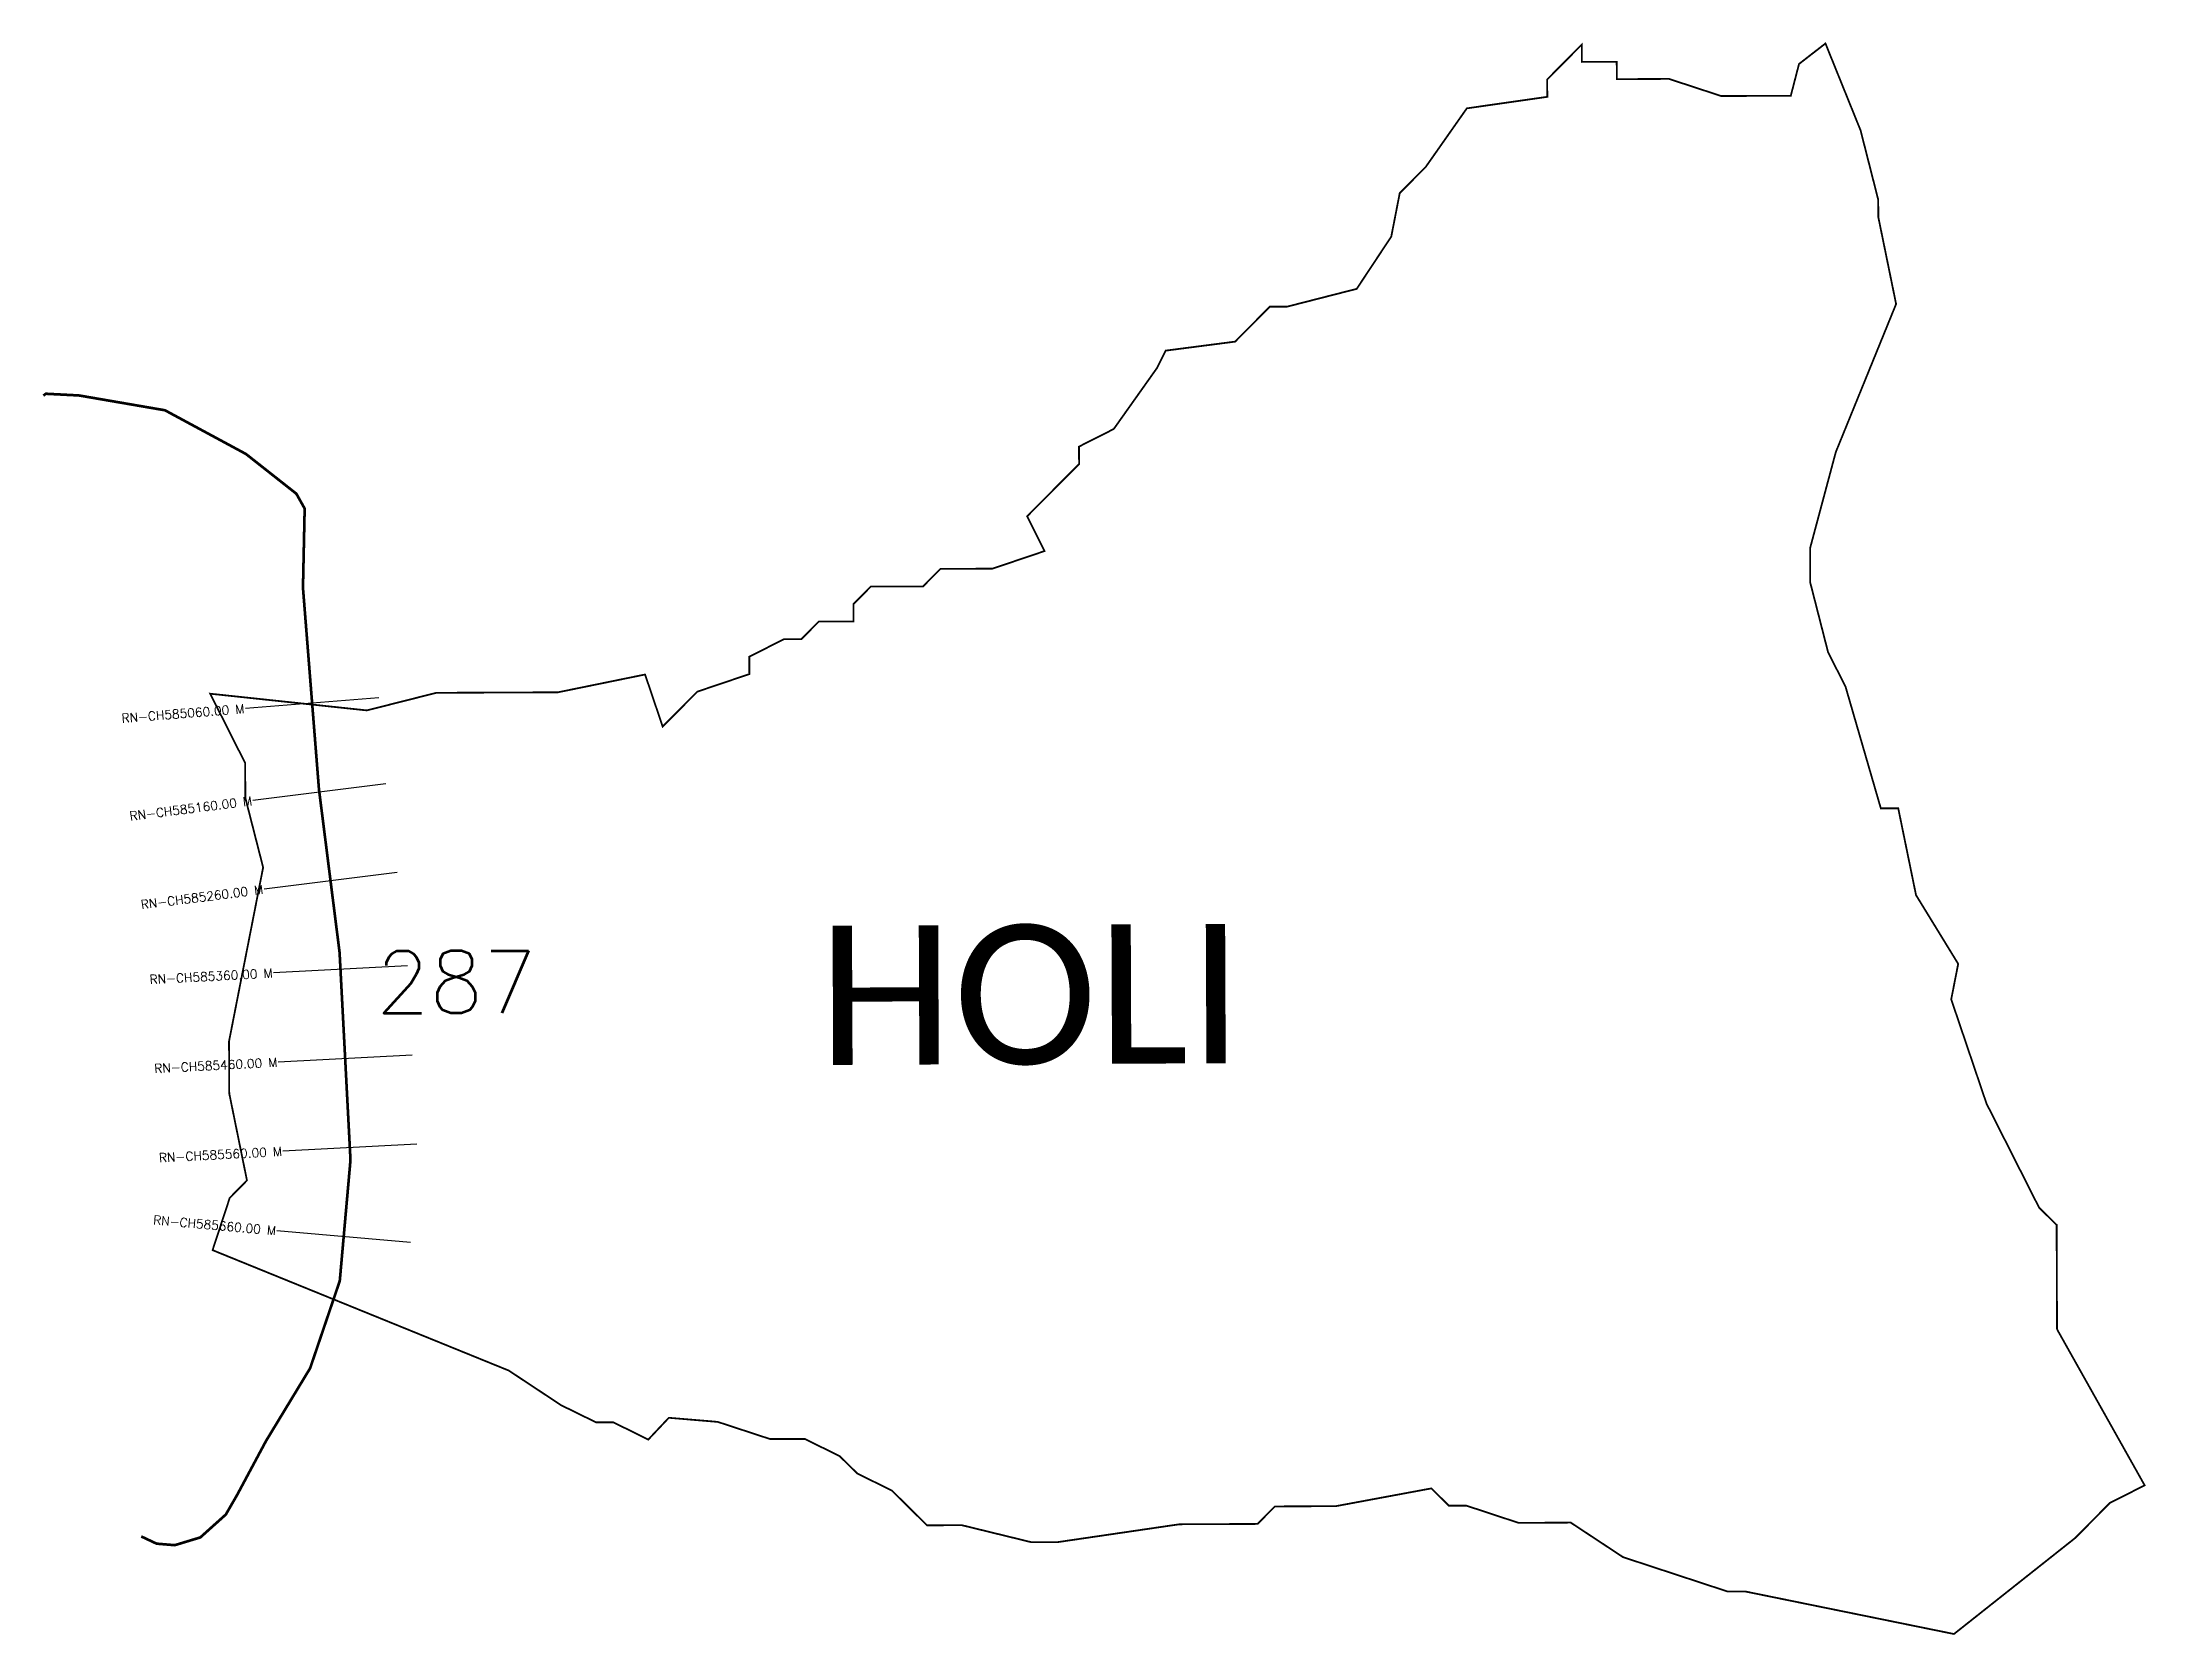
# Model space of a CAD drawing. Header units: metres. Extents: x 323853 to 326208, y 1837178 to 1838962.
import ezdxf
from ezdxf.enums import TextEntityAlignment as Align

# ---------------------------------------------------------------- set-up
doc = ezdxf.new("R2010")
doc.units = ezdxf.units.M
for name, color, linetype in [('CS', 134, 'Continuous'), ('CSMark', 6, 'Continuous'), ('NATURALLY PROTECTED', 3, 'Continuous'), ('VILLAGE NAME', 250, 'Continuous')]:
    doc.layers.add(name, color=color, linetype=linetype)
doc.styles.get("Standard").update_dxf_attribs({"font": 'simplex.shx'})

msp = doc.modelspace()

# ---------------------------------------------------------------- linework, layer by layer
at = {"color": 6, "const_width": 2, "flags": 128}
msp.add_lwpolyline([(324040.7, 1838232.2), (324216.1, 1838213.5), (324293.9, 1838233.2), (324430.2, 1838233.8), (324527.6, 1838253.7), (324547.3, 1838195.4), (324586.1, 1838234.5), (324644.4, 1838254.2), (324644.3, 1838273.7), (324683.2, 1838293.3), (324702.7, 1838293.4), (324722, 1838313), (324761, 1838313.2), (324760.9, 1838332.6), (324780.3, 1838352.2), (324838.8, 1838352.4), (324858.2, 1838372), (324916.6, 1838372.3), (324974.9, 1838392), (324955.3, 1838430.9), (325013.5, 1838489.5), (325013.4, 1838509), (325052.3, 1838528.7), (325100.7, 1838597), (325110.4, 1838616.5), (325188.2, 1838626.6), (325227, 1838665.7), (325246.5, 1838665.8), (325324.3, 1838685.7), (325363, 1838744.2), (325372.5, 1838793), (325401.6, 1838822.3), (325447.6, 1838887.9), (325537.7, 1838900.8), (325537.6, 1838920.3), (325576.3, 1838959.4), (325576.4, 1838939.9), (325615.4, 1838940.1), (325615.5, 1838920.6), (325673.9, 1838920.9), (325732.4, 1838901.7), (325810.3, 1838902), (325819.5, 1838937.6), (325849.1, 1838960.6), (325888.4, 1838863.3), (325908.2, 1838785.5), (325908.3, 1838766), (325928.2, 1838668.7), (325860.7, 1838502.9), (325832, 1838395.6), (325832.1, 1838356.6), (325852, 1838278.8), (325871.6, 1838240), (325911.1, 1838103.8), (325930.6, 1838103.8), (325950.5, 1838006.6), (325997.7, 1837929.6), (325989.9, 1837889.8), (326029.4, 1837773.1), (326088.3, 1837656.5), (326107.9, 1837637.2), (326108.4, 1837520.2), (326206.5, 1837345.4), (326167.6, 1837325.8), (326128.9, 1837286.6), (325993, 1837178.9), (325759, 1837226.6), (325739.5, 1837226.5), (325622.5, 1837265), (325563.9, 1837303.7), (325505.5, 1837303.4), (325447, 1837322.7), (325427.5, 1837322.6), (325407.9, 1837342), (325300.9, 1837322.1), (325232.7, 1837321.8), (325213.3, 1837302.2), (325125.7, 1837301.8), (324989.4, 1837281.8), (324960.2, 1837281.7), (324882.2, 1837300.8), (324843.3, 1837300.6), (324804.1, 1837339.4), (324765.1, 1837358.8), (324745.5, 1837378.1), (324706.5, 1837397.4), (324667.5, 1837397.3), (324609, 1837416.5), (324554.2, 1837421.1), (324531.2, 1837396.7), (324492.1, 1837416), (324472.7, 1837416), (324433.6, 1837435.2), (324375, 1837474), (324043.4, 1837608.9), (324062.6, 1837667.4), (324081.9, 1837687), (324062.1, 1837784.3), (324061.8, 1837842.7), (324100, 1838037.6), (324080.1, 1838115.5), (324079.9, 1838154.5), (324040.7, 1838232.2)], dxfattribs=at)
at = {"layer": 'CS'}
for p, q in [((324229.6, 1838227.5), (324080.1, 1838215.6)), ((324237.3, 1838131.3), (324088.5, 1838112.5)), ((324249.9, 1838032.1), (324101.1, 1838013.3)), ((324261.5, 1837927.3), (324111.7, 1837919.4)), ((324266.8, 1837827.4), (324117, 1837819.5)), ((324272, 1837727.5), (324122.2, 1837719.7)), ((324264.9, 1837617.3), (324115.5, 1837630.6))]:
    msp.add_line(p, q, dxfattribs=at)
at = {"layer": 'NATURALLY PROTECTED', "const_width": 3, "flags": 128}
msp.add_lwpolyline([(323854, 1838566.1), (323856.8, 1838568.2), (323893.8, 1838566.3), (323990.1, 1838549.7), (324080.8, 1838500.7), (324137.2, 1838456.2), (324146.5, 1838439.6), (324144.6, 1838350.8), (324154.8, 1838222.2), (324162.5, 1838125.2), (324185.6, 1837942.3), (324197.8, 1837709.9), (324185.8, 1837574.4), (324152.6, 1837476.6), (324103.1, 1837394.9), (324071, 1837334.9), (324058.2, 1837312.7), (324029.7, 1837287.1), (324001.1, 1837278.4), (323980.7, 1837280.1), (323963.5, 1837288.2)], dxfattribs=at)

# ---------------------------------------------------------------- texts
at = {"insert": (324226.2, 1837944.3), "char_height": 70, "attachment_point": 1}
msp.add_mtext_dynamic_manual_height_columns('287', width=95.172, gutter_width=1, heights=[0], dxfattribs=at)
at = {"layer": 'CSMark'}
for s, rotation, p in [('RN-CH585060.00 M', 4.5267, (324079.1, 1838215.5)), ('RN-CH585160.00 M', 7.2031, (324087.5, 1838112.3)), ('RN-CH585260.00 M', 7.2031, (324100.1, 1838013.1)), ('RN-CH585360.00 M', 3.0087, (324110.7, 1837919.3)), ('RN-CH585460.00 M', 3.0087, (324116, 1837819.5)), ('RN-CH585560.00 M', 3.0087, (324121.2, 1837719.6)), ('RN-CH585660.00 M', 354.9398, (324114.5, 1837630.7))]:
    msp.add_text(s, height=10, rotation=rotation, dxfattribs=at).set_placement(p, align=Align.MIDDLE_RIGHT)
at = {"layer": 'VILLAGE NAME', "insert": (324720.9, 1837972.3), "char_height": 155.989, "attachment_point": 1, "rotation": 0.2435}
msp.add_mtext_dynamic_manual_height_columns('{\\fCalibri|b0|i0|c0|p34;HOLI}', width=1051.464, gutter_width=779.9, heights=[159.8], dxfattribs=at)

doc.saveas('drawing.dxf')
